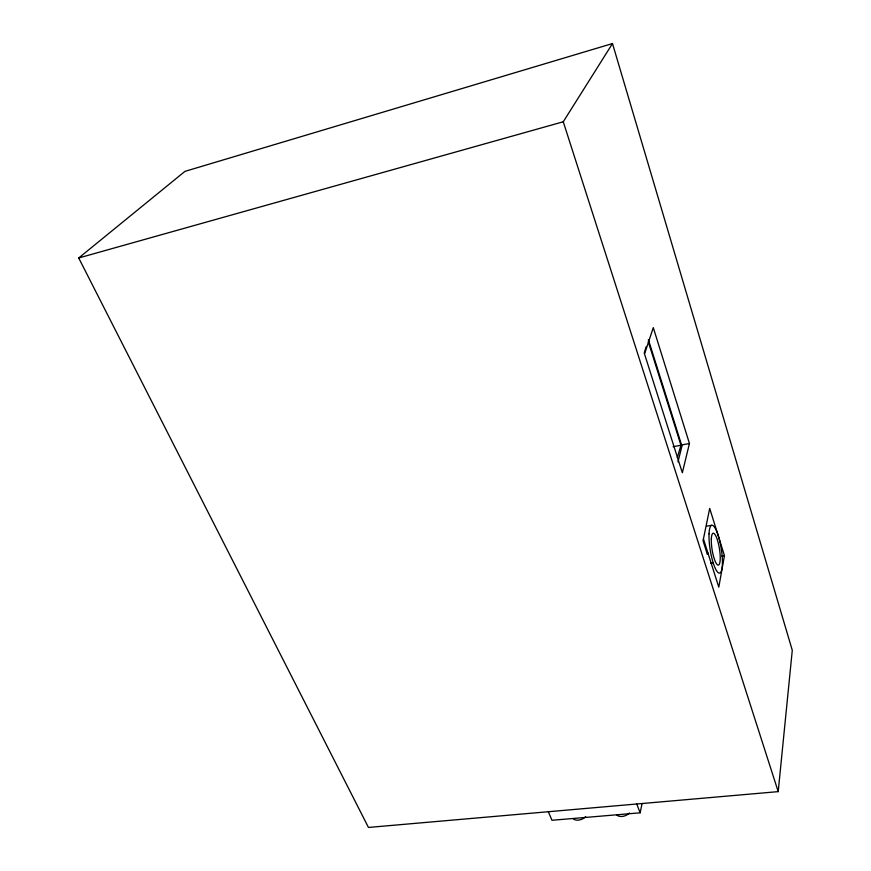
<?xml version="1.0" encoding="UTF-8"?>
<svg xmlns="http://www.w3.org/2000/svg" width="871" height="871" viewBox="0 0 871 871"><rect width="100%" height="100%" fill="white"/><g stroke="black" fill="none" stroke-linecap="round" stroke-linejoin="round"><path stroke-width="1.31" d="M778.206 791.63L792.283 650.299L612.498 43.55L184.957 171.369L78.717 257.979L368.455 827.45L778.206 791.63L563.265 121.777L612.498 43.55M724.454 555.644L718.793 587.152L703.43 538.931L709.702 508.414L724.454 555.644L721.885 556.134M707.742 552.497L707.394 554.392L703.06 540.804L703.43 538.931M548.305 811.674L551.974 820.286L640.131 812.806L642.047 803.715M689.44 443.491L682.331 472.768L644.529 354.018L653.283 327.627L689.44 443.491L680.589 445.157M677.976 461.88L681.939 446.137L648.34 339.548M644.192 353.408L646.032 346.887M677.333 457.471L680.97 445.266L648.274 341.672M78.717 257.979L563.265 121.777M673.065 446.725L680.97 445.266M706.523 526.149L711.705 525.311M710.573 563.265L713.207 562.873M636.723 803.944L640.131 812.806M629.472 812.97A8.198 5.422 -21.4 0 1 616.929 815.223M585.639 816.693A8.111 5.291 -23.1 0 1 573.347 818.914M709.038 533.901A24.236 5.564 80.8 0 0 718.401 572.791A24.236 5.564 80.8 0 0 719.729 540.913A24.236 5.564 80.8 0 0 709.038 533.901M711.324 538.92A16.157 3.702 80.8 0 0 717.541 564.898A16.157 3.702 80.8 0 0 718.455 543.733A16.157 3.702 80.8 0 0 711.324 538.92"/></g></svg>
